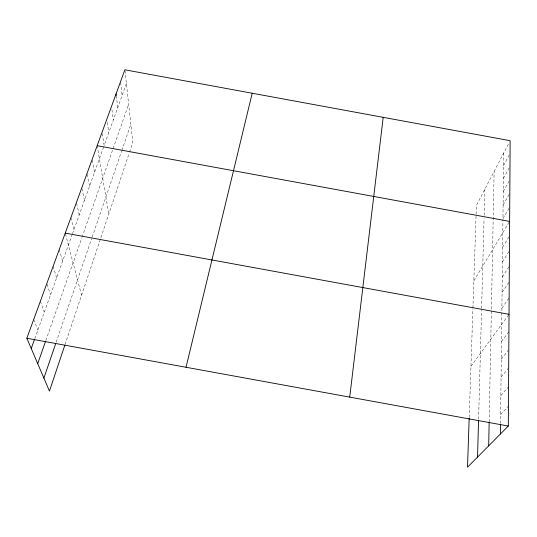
<?xml version="1.0" encoding="UTF-8"?>
<svg xmlns="http://www.w3.org/2000/svg" width="537" height="537" viewBox="0 0 537 537"><rect width="100%" height="100%" fill="white"/><g stroke="black" fill="none" stroke-linecap="round" stroke-linejoin="round"><path stroke-width="0.4" stroke-dasharray="2.69 2.01" d="M500.511 423.458L502.941 219.552M503.733 153.005L502.947 218.727L509.72 207.168M489.16 421.881L494.141 171.397M478.581 419.169L481.568 309.936M481.608 308.298L484.065 218.499M484.152 215.33L484.871 189.185M469.204 417.417L472.889 308.983M472.916 308.151L476.406 205.409L508.64 143.594M65.051 344.539L129.021 153.683M129.531 152.172L132.827 142.332L124.967 70.615M56.204 342.15L91.659 238.589M92.189 237.039L121.584 151.172M121.839 150.427L130.833 124.148M45.86 340.458L81.785 237.938M82.054 237.173L128.652 104.218M34.824 338.545L72.227 234.4M72.502 233.642L103.869 146.306M126.39 83.597L104.151 145.527L102.05 132.317M503.585 165.577L509.687 154.119M503.431 178.425L509.6 167.101M503.276 191.561L509.512 180.378M503.115 204.993L509.418 193.958M473.842 280.864L509.633 221.398M502.612 247.154L509.539 235.965M502.437 261.868L509.002 251.571M502.256 276.931L508.901 266.842M502.075 292.356L509.244 281.824M501.887 308.157L509.136 297.874M470.942 366.355L509.029 314.326M501.491 341.451L508.922 331.718M501.283 359.005L508.304 350.198M501.068 377.014L508.687 367.912M500.846 395.514L508.566 386.754M500.618 414.51L508.438 406.12M33.697 319.502L37.852 330.107M40.349 301.277L44.289 312.192M47.075 284.288L50.552 294.746M53.129 266.285L56.654 277.763M59.265 249.483L62.601 261.217M65.454 233.91L81.577 295.243M70.897 217.633L73.871 229.823M76.583 203.315L79.221 214.928M81.953 188.594L84.443 200.388M87.195 174.23L89.545 186.185M92.31 160.207L94.525 172.317M97.163 145.695L108.803 214.008M107.293 122.376L108.796 132.585M111.931 109.629L113.341 119.932M116.26 95.566L117.784 107.554M120.61 82.557L122.134 95.445"/><path stroke-width="0.81" d="M469.177 418.222L467.512 467.197L508.311 426.036L510.15 140.701L124.879 69.803L26.85 338.25L49.451 391.084L64.796 345.304M500.383 434.03L500.504 424.27M488.683 445.838L489.147 422.713M477.541 457.074L478.534 420.827M349.728 397.118L383.203 117.341M186.03 367.274L252.209 93.237M43.893 378.102L55.667 343.727M37.724 363.67L45.591 341.217M31.24 348.52L34.549 339.31M26.85 338.25L508.311 426.036M97.163 145.695L509.633 221.398M65.246 233.118L509.029 314.326M116.059 93.968L116.26 95.566"/></g></svg>
